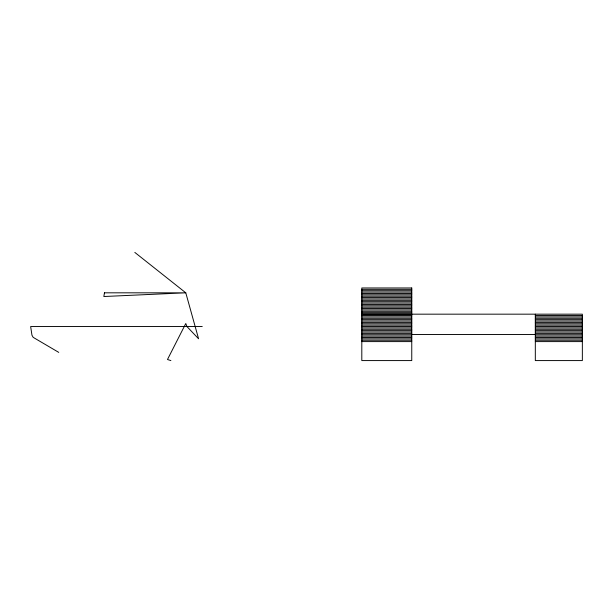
<?xml version="1.0" encoding="UTF-8"?>
<svg xmlns="http://www.w3.org/2000/svg" width="613" height="613" viewBox="0 0 613 613"><rect width="100%" height="100%" fill="white"/><g stroke="black" fill="none" stroke-linecap="round" stroke-linejoin="round"><path stroke-width="0.92" d="M361.808 289.344L411.76 289.344M361.808 290.715L411.76 290.715M361.808 292.087L411.76 292.087M361.808 293.458L411.76 293.458M361.808 294.83L411.76 294.83M361.808 296.202L411.76 296.202M361.808 297.573L411.76 297.573M361.808 298.945L411.76 298.945M361.808 300.316L411.76 300.316M361.808 301.696L411.76 301.696M361.808 303.067L411.76 303.067M361.808 304.439L411.76 304.439M361.808 305.81L411.76 305.81M361.808 307.182L411.76 307.182M361.808 308.554L411.76 308.554M361.808 309.925L411.76 309.925M361.808 311.297L411.76 311.297M361.808 312.668L411.76 312.668M361.808 314.04L411.76 314.04M361.808 314.17L582.35 314.17L582.35 360.582L535.318 360.582L535.318 314.17M361.808 315.542L411.76 315.542M535.318 315.542L582.35 315.542M361.808 316.913L411.76 316.913M535.318 316.913L582.35 316.913M361.808 318.285L411.76 318.285M535.318 318.285L582.35 318.285M361.808 319.657L411.76 319.657M535.318 319.657L582.35 319.657M361.808 321.028L411.76 321.028M535.318 321.028L582.35 321.028M361.808 322.4L411.76 322.4M535.318 322.4L582.35 322.4M361.808 323.779L411.76 323.779M535.318 323.779L582.35 323.779M361.808 325.151L411.76 325.151M535.318 325.151L582.35 325.151M202.244 326.545L30.65 326.545L31.953 335.196L33.186 337.357L58.756 352.383M361.808 326.522L411.76 326.522M535.318 326.522L582.35 326.522M361.808 327.894L411.76 327.894M535.318 327.894L582.35 327.894M361.808 329.265L411.76 329.265M535.318 329.265L582.35 329.265M361.808 330.637L411.76 330.637M535.318 330.637L582.35 330.637M361.808 332.008L411.76 332.008M535.318 332.008L582.35 332.008M361.808 333.38L411.76 333.38M535.318 333.38L582.35 333.38M411.637 334.468L535.616 334.468M361.808 334.752L411.76 334.752M535.318 334.752L582.35 334.752M361.808 336.123L411.76 336.123M535.318 336.123L582.35 336.123M361.808 337.495L411.76 337.495M535.318 337.495L582.35 337.495M361.808 338.866L411.76 338.866M535.318 338.866L582.35 338.866M361.808 340.246L411.76 340.246M535.318 340.246L582.35 340.246M361.808 341.602L411.76 341.602M535.318 341.602L582.35 341.602M170.881 360.582L167.479 359.502L185.785 323.526L186.934 326.545L198.581 338.797L185.785 292.822L134.829 252.418M104.478 292.822L103.835 296.516L185.785 292.822L104.478 292.822M411.76 287.972L361.808 287.972L361.808 360.582L411.76 360.582L411.76 287.972"/></g></svg>
